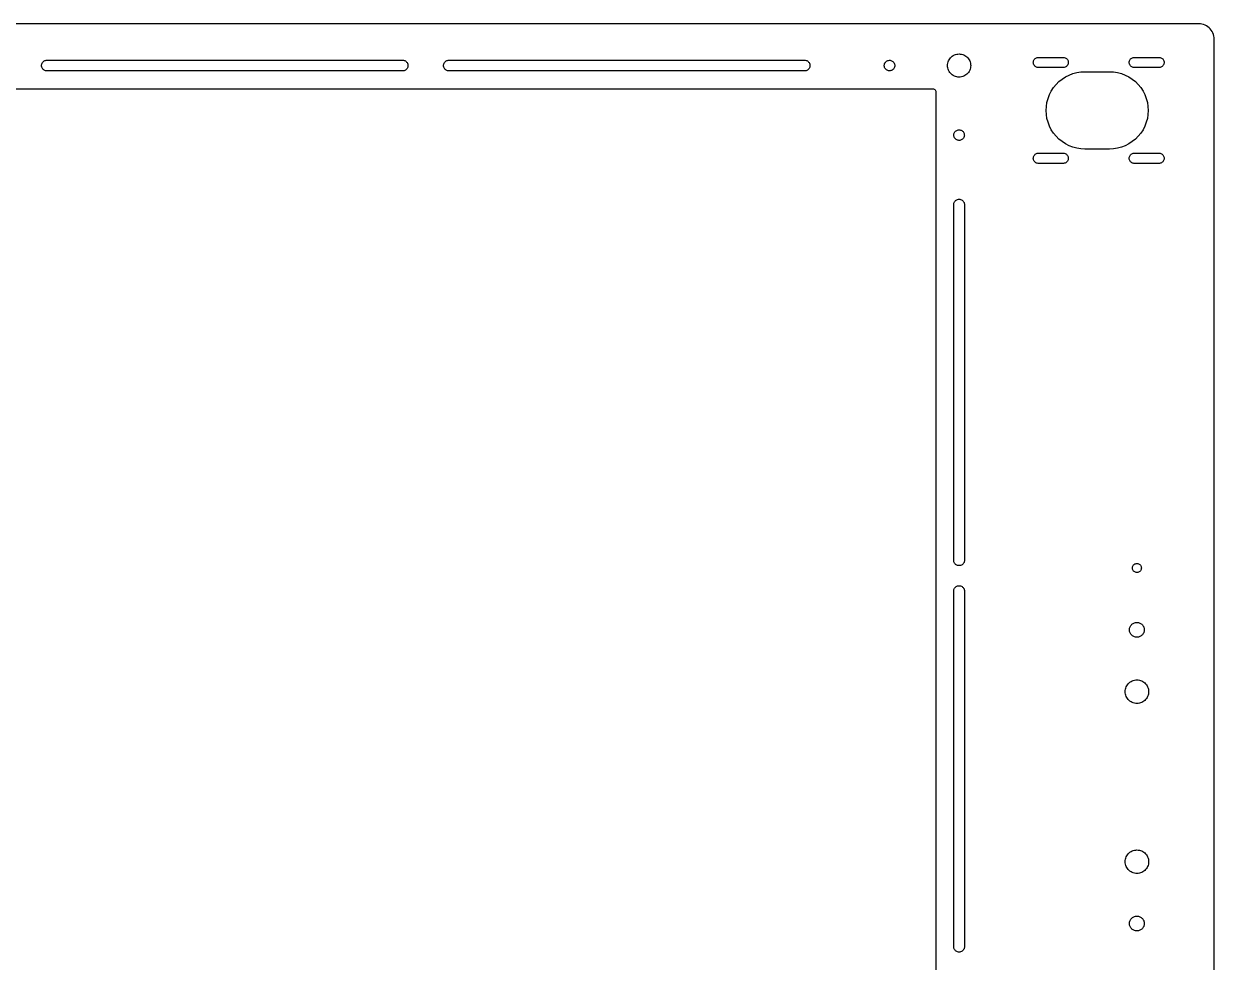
# Model space of a CAD drawing. Header units: metres. Extents: x -320 to 320, y -244 to 244.
# Drawn here: x -65 to 320, y -60 to 243.5 of the extents above; entities that cross this region are included whole.
import ezdxf

# ---------------------------------------------------------------- set-up
doc = ezdxf.new("R2010")
doc.units = ezdxf.units.M

msp = doc.modelspace()

# ---------------------------------------------------------------- linework, layer by layer
for p, q in [((315, 243.5), (-315, 243.5)), ((315.523, 243.473), (315, 243.5)), ((316.04, 243.391), (315.523, 243.473)), ((316.545, 243.255), (316.04, 243.391)), ((317.034, 243.068), (316.545, 243.255)), ((317.5, 242.83), (317.034, 243.068)), ((317.939, 242.545), (317.5, 242.83)), ((318.346, 242.216), (317.939, 242.545)), ((318.716, 241.846), (318.346, 242.216)), ((319.045, 241.439), (318.716, 241.846)), ((319.33, 241), (319.045, 241.439)), ((319.568, 240.534), (319.33, 241)), ((319.755, 240.045), (319.568, 240.534)), ((319.891, 239.54), (319.755, 240.045)), ((319.973, 239.023), (319.891, 239.54)), ((320, 238.5), (319.973, 239.023)), ((320, -238.5), (320, 238.5)), ((-58.9722, 230.946), (-58.8226, 231.146)), ((-58.8226, 231.146), (-58.646, 231.323)), ((-58.646, 231.323), (-58.4461, 231.472)), ((-58.4461, 231.472), (-58.227, 231.592)), ((-58.227, 231.592), (-57.993, 231.679)), ((-57.993, 231.679), (-57.749, 231.732)), ((-57.749, 231.732), (-57.5, 231.75)), ((-57.5, 231.75), (57.5, 231.75)), ((57.5, 231.75), (57.749, 231.732)), ((57.749, 231.732), (57.993, 231.679)), ((57.993, 231.679), (58.227, 231.592)), ((58.227, 231.592), (58.4461, 231.472)), ((58.4461, 231.472), (58.646, 231.323)), ((58.646, 231.323), (58.8226, 231.146)), ((58.8226, 231.146), (58.9722, 230.946)), ((71.0278, 230.946), (71.1774, 231.146)), ((71.1774, 231.146), (71.354, 231.323)), ((71.354, 231.323), (71.5539, 231.472)), ((71.5539, 231.472), (71.773, 231.592)), ((71.773, 231.592), (72.007, 231.679)), ((72.007, 231.679), (72.2509, 231.732)), ((72.2509, 231.732), (72.5, 231.75)), ((72.5, 231.75), (187.5, 231.75)), ((187.5, 231.75), (187.749, 231.732)), ((187.749, 231.732), (187.993, 231.679)), ((187.993, 231.679), (188.227, 231.592)), ((188.227, 231.592), (188.446, 231.472)), ((188.446, 231.472), (188.646, 231.323)), ((188.646, 231.323), (188.823, 231.146)), ((188.823, 231.146), (188.972, 230.946)), ((213.518, 230.832), (213.654, 231.039)), ((213.654, 231.039), (213.82, 231.224)), ((213.82, 231.224), (214.011, 231.383)), ((214.011, 231.383), (214.223, 231.512)), ((214.223, 231.512), (214.451, 231.609)), ((214.451, 231.609), (214.691, 231.672)), ((214.691, 231.672), (214.938, 231.699)), ((214.938, 231.699), (215.186, 231.69)), ((215.186, 231.69), (215.43, 231.645)), ((215.43, 231.645), (215.665, 231.565)), ((215.665, 231.565), (215.886, 231.451)), ((215.886, 231.451), (216.087, 231.307)), ((216.087, 231.307), (216.266, 231.134)), ((216.266, 231.134), (216.418, 230.938)), ((233.832, 230.78), (233.934, 231.159)), ((233.934, 231.159), (234.074, 231.525)), ((234.074, 231.525), (234.252, 231.875)), ((234.252, 231.875), (234.466, 232.204)), ((234.466, 232.204), (234.713, 232.509)), ((234.713, 232.509), (234.991, 232.787)), ((234.991, 232.787), (235.296, 233.034)), ((235.296, 233.034), (235.625, 233.248)), ((235.625, 233.248), (235.975, 233.426)), ((235.975, 233.426), (236.341, 233.566)), ((236.341, 233.566), (236.72, 233.668)), ((236.72, 233.668), (237.108, 233.729)), ((237.108, 233.729), (237.5, 233.75)), ((237.5, 233.75), (237.892, 233.729)), ((237.892, 233.729), (238.28, 233.668)), ((238.28, 233.668), (238.659, 233.566)), ((238.659, 233.566), (239.025, 233.426)), ((239.025, 233.426), (239.375, 233.248)), ((239.375, 233.248), (239.704, 233.034)), ((239.704, 233.034), (240.009, 232.787)), ((240.009, 232.787), (240.287, 232.509)), ((240.287, 232.509), (240.534, 232.204)), ((240.534, 232.204), (240.748, 231.875)), ((240.748, 231.875), (240.926, 231.525)), ((240.926, 231.525), (241.066, 231.159)), ((241.066, 231.159), (241.168, 230.78)), ((261.5, 231), (261.518, 231.246)), ((261.518, 230.754), (261.5, 231)), ((261.518, 231.246), (261.573, 231.486)), ((261.573, 231.486), (261.663, 231.716)), ((261.663, 231.716), (261.787, 231.929)), ((261.787, 231.929), (261.94, 232.122)), ((261.94, 232.122), (262.121, 232.29)), ((262.121, 232.29), (262.325, 232.429)), ((262.325, 232.429), (262.547, 232.536)), ((262.547, 232.536), (262.783, 232.609)), ((262.783, 232.609), (263.027, 232.645)), ((263.027, 232.645), (271.273, 232.645)), ((271.273, 232.645), (271.517, 232.609)), ((271.517, 232.609), (271.753, 232.536)), ((271.753, 232.536), (271.975, 232.429)), ((271.975, 232.429), (272.179, 232.29)), ((272.179, 232.29), (272.36, 232.122)), ((272.36, 232.122), (272.513, 231.929)), ((272.513, 231.929), (272.637, 231.716)), ((272.637, 231.716), (272.727, 231.486)), ((272.727, 231.486), (272.782, 231.246)), ((272.782, 231.246), (272.8, 231)), ((272.8, 231), (272.782, 230.754)), ((292.5, 231), (292.518, 231.246)), ((292.518, 230.754), (292.5, 231)), ((292.518, 231.246), (292.573, 231.486)), ((292.573, 231.486), (292.663, 231.716)), ((292.663, 231.716), (292.787, 231.929)), ((292.787, 231.929), (292.94, 232.122)), ((292.94, 232.122), (293.121, 232.29)), ((293.121, 232.29), (293.325, 232.429)), ((293.325, 232.429), (293.547, 232.536)), ((293.547, 232.536), (293.783, 232.609)), ((293.783, 232.609), (294.027, 232.645)), ((294.027, 232.645), (302.273, 232.645)), ((302.273, 232.645), (302.517, 232.609)), ((302.517, 232.609), (302.753, 232.536)), ((302.753, 232.536), (302.975, 232.429)), ((302.975, 232.429), (303.179, 232.29)), ((303.179, 232.29), (303.36, 232.122)), ((303.36, 232.122), (303.513, 231.929)), ((303.513, 231.929), (303.637, 231.716)), ((303.637, 231.716), (303.727, 231.486)), ((303.727, 231.486), (303.782, 231.246)), ((303.782, 231.246), (303.8, 231)), ((303.8, 231), (303.782, 230.754)), ((-59.25, 230), (-59.2322, 230.249)), ((-59.2322, 229.751), (-59.25, 230)), ((-59.2322, 230.249), (-59.1791, 230.493)), ((-59.1791, 229.507), (-59.2322, 229.751)), ((-59.1791, 230.493), (-59.0918, 230.727)), ((-59.0918, 229.273), (-59.1791, 229.507)), ((-59.0918, 230.727), (-58.9722, 230.946)), ((-58.9722, 229.054), (-59.0918, 229.273)), ((-58.8226, 228.854), (-58.9722, 229.054)), ((-58.646, 228.677), (-58.8226, 228.854)), ((-58.4461, 228.528), (-58.646, 228.677)), ((-58.227, 228.408), (-58.4461, 228.528)), ((-57.993, 228.321), (-58.227, 228.408)), ((-57.749, 228.268), (-57.993, 228.321)), ((-57.5, 228.25), (-57.749, 228.268)), ((57.5, 228.25), (-57.5, 228.25)), ((57.749, 228.268), (57.5, 228.25)), ((57.993, 228.321), (57.749, 228.268)), ((58.227, 228.408), (57.993, 228.321)), ((58.4461, 228.528), (58.227, 228.408)), ((58.646, 228.677), (58.4461, 228.528)), ((58.8226, 228.854), (58.646, 228.677)), ((58.9722, 229.054), (58.8226, 228.854)), ((58.9722, 230.946), (59.0918, 230.727)), ((59.0918, 229.273), (58.9722, 229.054)), ((59.0918, 230.727), (59.1791, 230.493)), ((59.1791, 229.507), (59.0918, 229.273)), ((59.1791, 230.493), (59.2322, 230.249)), ((59.2322, 229.751), (59.1791, 229.507)), ((59.2322, 230.249), (59.25, 230)), ((59.25, 230), (59.2322, 229.751)), ((70.75, 230), (70.7678, 230.249)), ((70.7678, 229.751), (70.75, 230)), ((70.7678, 230.249), (70.8209, 230.493)), ((70.8209, 229.507), (70.7678, 229.751)), ((70.8209, 230.493), (70.9081, 230.727)), ((70.9081, 229.273), (70.8209, 229.507)), ((70.9081, 230.727), (71.0278, 230.946)), ((71.0278, 229.054), (70.9081, 229.273)), ((71.1774, 228.854), (71.0278, 229.054)), ((71.354, 228.677), (71.1774, 228.854)), ((71.5539, 228.528), (71.354, 228.677)), ((71.773, 228.408), (71.5539, 228.528)), ((72.007, 228.321), (71.773, 228.408)), ((72.2509, 228.268), (72.007, 228.321)), ((72.5, 228.25), (72.2509, 228.268)), ((187.5, 228.25), (72.5, 228.25)), ((187.749, 228.268), (187.5, 228.25)), ((187.993, 228.321), (187.749, 228.268)), ((188.227, 228.408), (187.993, 228.321)), ((188.446, 228.528), (188.227, 228.408)), ((188.646, 228.677), (188.446, 228.528)), ((188.823, 228.854), (188.646, 228.677)), ((188.972, 229.054), (188.823, 228.854)), ((188.972, 230.946), (189.092, 230.727)), ((189.092, 229.273), (188.972, 229.054)), ((189.092, 230.727), (189.179, 230.493)), ((189.179, 229.507), (189.092, 229.273)), ((189.179, 230.493), (189.232, 230.249)), ((189.232, 229.751), (189.179, 229.507)), ((189.232, 230.249), (189.25, 230)), ((189.25, 230), (189.232, 229.751)), ((213.305, 230.124), (213.341, 230.37)), ((213.305, 229.876), (213.305, 230.124)), ((213.341, 229.63), (213.305, 229.876)), ((213.341, 230.37), (213.412, 230.607)), ((213.412, 229.393), (213.341, 229.63)), ((213.412, 230.607), (213.518, 230.832)), ((213.518, 229.168), (213.412, 229.393)), ((213.654, 228.961), (213.518, 229.168)), ((213.82, 228.776), (213.654, 228.961)), ((214.011, 228.617), (213.82, 228.776)), ((214.223, 228.488), (214.011, 228.617)), ((214.451, 228.391), (214.223, 228.488)), ((214.691, 228.328), (214.451, 228.391)), ((214.938, 228.301), (214.691, 228.328)), ((215.186, 228.31), (214.938, 228.301)), ((215.43, 228.355), (215.186, 228.31)), ((215.665, 228.435), (215.43, 228.355)), ((215.886, 228.549), (215.665, 228.435)), ((216.087, 228.693), (215.886, 228.549)), ((216.266, 228.866), (216.087, 228.693)), ((216.418, 229.062), (216.266, 228.866)), ((216.418, 230.938), (216.539, 230.722)), ((216.539, 229.278), (216.418, 229.062)), ((216.539, 230.722), (216.628, 230.49)), ((216.628, 229.51), (216.539, 229.278)), ((216.628, 230.49), (216.682, 230.248)), ((216.682, 229.752), (216.628, 229.51)), ((216.682, 230.248), (216.7, 230)), ((216.7, 230), (216.682, 229.752)), ((233.75, 230), (233.771, 230.392)), ((233.771, 229.608), (233.75, 230)), ((233.771, 230.392), (233.832, 230.78)), ((233.832, 229.22), (233.771, 229.608)), ((233.934, 228.841), (233.832, 229.22)), ((234.074, 228.475), (233.934, 228.841)), ((234.252, 228.125), (234.074, 228.475)), ((234.466, 227.796), (234.252, 228.125)), ((234.713, 227.491), (234.466, 227.796)), ((234.991, 227.213), (234.713, 227.491)), ((235.296, 226.966), (234.991, 227.213)), ((240.009, 227.213), (239.704, 226.966)), ((240.287, 227.491), (240.009, 227.213)), ((240.534, 227.796), (240.287, 227.491)), ((240.748, 228.125), (240.534, 227.796)), ((240.926, 228.475), (240.748, 228.125)), ((241.066, 228.841), (240.926, 228.475)), ((241.168, 229.22), (241.066, 228.841)), ((241.168, 230.78), (241.229, 230.392)), ((241.229, 229.608), (241.168, 229.22)), ((241.229, 230.392), (241.25, 230)), ((241.25, 230), (241.229, 229.608)), ((261.573, 230.514), (261.518, 230.754)), ((261.663, 230.284), (261.573, 230.514)), ((261.787, 230.071), (261.663, 230.284)), ((261.94, 229.878), (261.787, 230.071)), ((262.121, 229.71), (261.94, 229.878)), ((262.325, 229.571), (262.121, 229.71)), ((262.547, 229.464), (262.325, 229.571)), ((262.783, 229.391), (262.547, 229.464)), ((263.027, 229.355), (262.783, 229.391)), ((271.273, 229.355), (263.027, 229.355)), ((271.517, 229.391), (271.273, 229.355)), ((271.753, 229.464), (271.517, 229.391)), ((271.975, 229.571), (271.753, 229.464)), ((272.179, 229.71), (271.975, 229.571)), ((272.36, 229.878), (272.179, 229.71)), ((272.513, 230.071), (272.36, 229.878)), ((272.637, 230.284), (272.513, 230.071)), ((272.727, 230.514), (272.637, 230.284)), ((272.782, 230.754), (272.727, 230.514)), ((273.066, 226.919), (274.287, 227.388)), ((274.287, 227.388), (275.551, 227.727)), ((275.551, 227.727), (276.843, 227.932)), ((276.843, 227.932), (278.15, 228)), ((278.15, 228), (286.15, 228)), ((286.15, 228), (287.457, 227.932)), ((287.457, 227.932), (288.749, 227.727)), ((288.749, 227.727), (290.013, 227.388)), ((290.013, 227.388), (291.234, 226.919)), ((292.573, 230.514), (292.518, 230.754)), ((292.663, 230.284), (292.573, 230.514)), ((292.787, 230.071), (292.663, 230.284)), ((292.94, 229.878), (292.787, 230.071)), ((293.121, 229.71), (292.94, 229.878)), ((293.325, 229.571), (293.121, 229.71)), ((293.547, 229.464), (293.325, 229.571)), ((293.783, 229.391), (293.547, 229.464)), ((294.027, 229.355), (293.783, 229.391)), ((302.273, 229.355), (294.027, 229.355)), ((302.517, 229.391), (302.273, 229.355)), ((302.753, 229.464), (302.517, 229.391)), ((302.975, 229.571), (302.753, 229.464)), ((303.179, 229.71), (302.975, 229.571)), ((303.36, 229.878), (303.179, 229.71)), ((303.513, 230.071), (303.36, 229.878)), ((303.637, 230.284), (303.513, 230.071)), ((303.727, 230.514), (303.637, 230.284)), ((303.782, 230.754), (303.727, 230.514)), ((235.625, 226.752), (235.296, 226.966)), ((235.975, 226.574), (235.625, 226.752)), ((236.341, 226.434), (235.975, 226.574)), ((236.72, 226.332), (236.341, 226.434)), ((237.108, 226.271), (236.72, 226.332)), ((237.5, 226.25), (237.108, 226.271)), ((237.892, 226.271), (237.5, 226.25)), ((238.28, 226.332), (237.892, 226.271)), ((238.659, 226.434), (238.28, 226.332)), ((239.025, 226.574), (238.659, 226.434)), ((239.375, 226.752), (239.025, 226.574)), ((239.704, 226.966), (239.375, 226.752)), ((268.037, 222.847), (268.861, 223.864)), ((268.861, 223.864), (269.786, 224.789)), ((269.786, 224.789), (270.803, 225.613)), ((270.803, 225.613), (271.9, 226.325)), ((271.9, 226.325), (273.066, 226.919)), ((291.234, 226.919), (292.4, 226.325)), ((292.4, 226.325), (293.497, 225.613)), ((293.497, 225.613), (294.514, 224.789)), ((294.514, 224.789), (295.439, 223.864)), ((295.439, 223.864), (296.263, 222.847)), ((-229, 222.5), (229, 222.5)), ((229, 222.5), (229.223, 222.475)), ((229.223, 222.475), (229.434, 222.401)), ((229.434, 222.401), (229.623, 222.282)), ((229.623, 222.282), (229.782, 222.123)), ((229.782, 222.123), (229.901, 221.934)), ((229.901, 221.934), (229.975, 221.723)), ((229.975, 221.723), (230, 221.5)), ((230, 221.5), (230, -221.5)), ((266.262, 219.363), (266.731, 220.584)), ((266.731, 220.584), (267.325, 221.75)), ((267.325, 221.75), (268.037, 222.847)), ((296.263, 222.847), (296.975, 221.75)), ((296.975, 221.75), (297.569, 220.584)), ((297.569, 220.584), (298.038, 219.363)), ((265.65, 215.5), (265.718, 216.807)), ((265.718, 216.807), (265.923, 218.099)), ((265.923, 218.099), (266.262, 219.363)), ((298.038, 219.363), (298.377, 218.099)), ((298.377, 218.099), (298.582, 216.807)), ((298.582, 216.807), (298.65, 215.5)), ((265.718, 214.193), (265.65, 215.5)), ((265.923, 212.901), (265.718, 214.193)), ((266.262, 211.637), (265.923, 212.901)), ((298.377, 212.901), (298.038, 211.637)), ((298.582, 214.193), (298.377, 212.901)), ((298.65, 215.5), (298.582, 214.193)), ((235.841, 207.87), (235.912, 208.107)), ((235.912, 208.107), (236.018, 208.332)), ((236.018, 208.332), (236.154, 208.539)), ((236.154, 208.539), (236.32, 208.724)), ((236.32, 208.724), (236.511, 208.883)), ((236.511, 208.883), (236.723, 209.012)), ((236.723, 209.012), (236.951, 209.109)), ((236.951, 209.109), (237.191, 209.172)), ((237.191, 209.172), (237.438, 209.199)), ((237.438, 209.199), (237.686, 209.19)), ((237.686, 209.19), (237.93, 209.145)), ((237.93, 209.145), (238.165, 209.065)), ((238.165, 209.065), (238.386, 208.951)), ((238.386, 208.951), (238.587, 208.807)), ((238.587, 208.807), (238.766, 208.634)), ((238.766, 208.634), (238.918, 208.438)), ((238.918, 208.438), (239.039, 208.222)), ((239.039, 208.222), (239.128, 207.99)), ((239.128, 207.99), (239.182, 207.748)), ((266.731, 210.416), (266.262, 211.637)), ((267.325, 209.25), (266.731, 210.416)), ((268.037, 208.153), (267.325, 209.25)), ((268.861, 207.136), (268.037, 208.153)), ((296.263, 208.153), (295.439, 207.136)), ((296.975, 209.25), (296.263, 208.153)), ((297.569, 210.416), (296.975, 209.25)), ((298.038, 211.637), (297.569, 210.416)), ((235.805, 207.624), (235.841, 207.87)), ((235.805, 207.376), (235.805, 207.624)), ((235.841, 207.13), (235.805, 207.376)), ((235.912, 206.893), (235.841, 207.13)), ((236.018, 206.668), (235.912, 206.893)), ((236.154, 206.461), (236.018, 206.668)), ((236.32, 206.276), (236.154, 206.461)), ((236.511, 206.117), (236.32, 206.276)), ((236.723, 205.988), (236.511, 206.117)), ((236.951, 205.891), (236.723, 205.988)), ((237.191, 205.828), (236.951, 205.891)), ((237.438, 205.801), (237.191, 205.828)), ((237.686, 205.81), (237.438, 205.801)), ((237.93, 205.855), (237.686, 205.81)), ((238.165, 205.935), (237.93, 205.855)), ((238.386, 206.049), (238.165, 205.935)), ((238.587, 206.193), (238.386, 206.049)), ((238.766, 206.366), (238.587, 206.193)), ((238.918, 206.562), (238.766, 206.366)), ((239.039, 206.778), (238.918, 206.562)), ((239.128, 207.01), (239.039, 206.778)), ((239.182, 207.252), (239.128, 207.01)), ((239.182, 207.748), (239.2, 207.5)), ((239.2, 207.5), (239.182, 207.252)), ((269.786, 206.211), (268.861, 207.136)), ((270.803, 205.387), (269.786, 206.211)), ((271.9, 204.675), (270.803, 205.387)), ((273.066, 204.081), (271.9, 204.675)), ((274.287, 203.612), (273.066, 204.081)), ((291.234, 204.081), (290.013, 203.612)), ((292.4, 204.675), (291.234, 204.081)), ((293.497, 205.387), (292.4, 204.675)), ((294.514, 206.211), (293.497, 205.387)), ((295.439, 207.136), (294.514, 206.211)), ((261.5, 200), (261.518, 200.246)), ((261.518, 200.246), (261.573, 200.486)), ((261.573, 200.486), (261.663, 200.716)), ((261.663, 200.716), (261.787, 200.929)), ((261.787, 200.929), (261.94, 201.122)), ((261.94, 201.122), (262.121, 201.29)), ((262.121, 201.29), (262.325, 201.429)), ((262.325, 201.429), (262.547, 201.536)), ((262.547, 201.536), (262.783, 201.609)), ((262.783, 201.609), (263.027, 201.645)), ((263.027, 201.645), (271.273, 201.645)), ((271.273, 201.645), (271.517, 201.609)), ((271.517, 201.609), (271.753, 201.536)), ((271.753, 201.536), (271.975, 201.429)), ((271.975, 201.429), (272.179, 201.29)), ((272.179, 201.29), (272.36, 201.122)), ((272.36, 201.122), (272.513, 200.929)), ((272.513, 200.929), (272.637, 200.716)), ((272.637, 200.716), (272.727, 200.486)), ((272.727, 200.486), (272.782, 200.246)), ((272.782, 200.246), (272.8, 200)), ((275.551, 203.273), (274.287, 203.612)), ((276.843, 203.068), (275.551, 203.273)), ((278.15, 203), (276.843, 203.068)), ((286.15, 203), (278.15, 203)), ((287.457, 203.068), (286.15, 203)), ((288.749, 203.273), (287.457, 203.068)), ((290.013, 203.612), (288.749, 203.273)), ((292.5, 200), (292.518, 200.246)), ((292.518, 200.246), (292.573, 200.486)), ((292.573, 200.486), (292.663, 200.716)), ((292.663, 200.716), (292.787, 200.929)), ((292.787, 200.929), (292.94, 201.122)), ((292.94, 201.122), (293.121, 201.29)), ((293.121, 201.29), (293.325, 201.429)), ((293.325, 201.429), (293.547, 201.536)), ((293.547, 201.536), (293.783, 201.609)), ((293.783, 201.609), (294.027, 201.645)), ((294.027, 201.645), (302.273, 201.645)), ((302.273, 201.645), (302.517, 201.609)), ((302.517, 201.609), (302.753, 201.536)), ((302.753, 201.536), (302.975, 201.429)), ((302.975, 201.429), (303.179, 201.29)), ((303.179, 201.29), (303.36, 201.122)), ((303.36, 201.122), (303.513, 200.929)), ((303.513, 200.929), (303.637, 200.716)), ((303.637, 200.716), (303.727, 200.486)), ((303.727, 200.486), (303.782, 200.246)), ((303.782, 200.246), (303.8, 200)), ((261.518, 199.754), (261.5, 200)), ((261.573, 199.514), (261.518, 199.754)), ((261.663, 199.284), (261.573, 199.514)), ((261.787, 199.071), (261.663, 199.284)), ((261.94, 198.878), (261.787, 199.071)), ((262.121, 198.71), (261.94, 198.878)), ((262.325, 198.571), (262.121, 198.71)), ((262.547, 198.464), (262.325, 198.571)), ((262.783, 198.391), (262.547, 198.464)), ((263.027, 198.355), (262.783, 198.391)), ((271.273, 198.355), (263.027, 198.355)), ((271.517, 198.391), (271.273, 198.355)), ((271.753, 198.464), (271.517, 198.391)), ((271.975, 198.571), (271.753, 198.464)), ((272.179, 198.71), (271.975, 198.571)), ((272.36, 198.878), (272.179, 198.71)), ((272.513, 199.071), (272.36, 198.878)), ((272.637, 199.284), (272.513, 199.071)), ((272.727, 199.514), (272.637, 199.284)), ((272.782, 199.754), (272.727, 199.514)), ((272.8, 200), (272.782, 199.754)), ((292.518, 199.754), (292.5, 200)), ((292.573, 199.514), (292.518, 199.754)), ((292.663, 199.284), (292.573, 199.514)), ((292.787, 199.071), (292.663, 199.284)), ((292.94, 198.878), (292.787, 199.071)), ((293.121, 198.71), (292.94, 198.878)), ((293.325, 198.571), (293.121, 198.71)), ((293.547, 198.464), (293.325, 198.571)), ((293.783, 198.391), (293.547, 198.464)), ((294.027, 198.355), (293.783, 198.391)), ((302.273, 198.355), (294.027, 198.355)), ((302.517, 198.391), (302.273, 198.355)), ((302.753, 198.464), (302.517, 198.391)), ((302.975, 198.571), (302.753, 198.464)), ((303.179, 198.71), (302.975, 198.571)), ((303.36, 198.878), (303.179, 198.71)), ((303.513, 199.071), (303.36, 198.878)), ((303.637, 199.284), (303.513, 199.071)), ((303.727, 199.514), (303.637, 199.284)), ((303.782, 199.754), (303.727, 199.514)), ((303.8, 200), (303.782, 199.754)), ((235.75, 185), (235.768, 185.249)), ((235.75, 70), (235.75, 185)), ((235.768, 185.249), (235.821, 185.493)), ((235.821, 185.493), (235.908, 185.727)), ((235.908, 185.727), (236.028, 185.946)), ((236.028, 185.946), (236.177, 186.146)), ((236.177, 186.146), (236.354, 186.323)), ((236.354, 186.323), (236.554, 186.472)), ((236.554, 186.472), (236.773, 186.592)), ((236.773, 186.592), (237.007, 186.679)), ((237.007, 186.679), (237.251, 186.732)), ((237.251, 186.732), (237.5, 186.75)), ((237.5, 186.75), (237.749, 186.732)), ((237.749, 186.732), (237.993, 186.679)), ((237.993, 186.679), (238.227, 186.592)), ((238.227, 186.592), (238.446, 186.472)), ((238.446, 186.472), (238.646, 186.323)), ((238.646, 186.323), (238.823, 186.146)), ((238.823, 186.146), (238.972, 185.946)), ((238.972, 185.946), (239.092, 185.727)), ((239.092, 185.727), (239.179, 185.493)), ((239.179, 185.493), (239.232, 185.249)), ((239.232, 185.249), (239.25, 185)), ((239.25, 185), (239.25, 70)), ((235.768, 69.7509), (235.75, 70)), ((235.821, 69.507), (235.768, 69.7509)), ((235.908, 69.273), (235.821, 69.507)), ((239.179, 69.507), (239.092, 69.273)), ((239.232, 69.7509), (239.179, 69.507)), ((239.25, 70), (239.232, 69.7509)), ((236.028, 69.0539), (235.908, 69.273)), ((236.177, 68.854), (236.028, 69.0539)), ((236.354, 68.6774), (236.177, 68.854)), ((236.554, 68.5278), (236.354, 68.6774)), ((236.773, 68.4081), (236.554, 68.5278)), ((237.007, 68.3209), (236.773, 68.4081)), ((237.251, 68.2678), (237.007, 68.3209)), ((237.5, 68.25), (237.251, 68.2678)), ((237.749, 68.2678), (237.5, 68.25)), ((237.993, 68.3209), (237.749, 68.2678)), ((238.227, 68.4081), (237.993, 68.3209)), ((238.446, 68.5278), (238.227, 68.4081)), ((238.646, 68.6774), (238.446, 68.5278)), ((238.823, 68.854), (238.646, 68.6774)), ((238.972, 69.0539), (238.823, 68.854)), ((239.092, 69.273), (238.972, 69.0539)), ((293.555, 67.623), (293.597, 67.8654)), ((293.555, 67.377), (293.555, 67.623)), ((293.597, 67.1346), (293.555, 67.377)), ((293.597, 67.8654), (293.679, 68.0973)), ((293.679, 66.9027), (293.597, 67.1346)), ((293.679, 68.0973), (293.799, 68.312)), ((293.799, 66.688), (293.679, 66.9027)), ((293.799, 68.312), (293.953, 68.5033)), ((293.953, 66.4967), (293.799, 66.688)), ((293.953, 68.5033), (294.138, 68.6658)), ((294.138, 66.3342), (293.953, 66.4967)), ((294.138, 68.6658), (294.347, 68.7947)), ((294.347, 66.2053), (294.138, 66.3342)), ((294.347, 68.7947), (294.575, 68.8864)), ((294.575, 66.1136), (294.347, 66.2053)), ((294.575, 68.8864), (294.816, 68.9382)), ((294.816, 66.0617), (294.575, 66.1136)), ((294.816, 68.9382), (295.062, 68.9487)), ((295.062, 66.0513), (294.816, 66.0617)), ((295.062, 68.9487), (295.305, 68.9174)), ((295.305, 66.0825), (295.062, 66.0513)), ((295.305, 68.9174), (295.541, 68.8454)), ((295.541, 66.1546), (295.305, 66.0825)), ((295.541, 68.8454), (295.76, 68.7347)), ((295.76, 66.2653), (295.541, 66.1546)), ((295.76, 68.7347), (295.958, 68.5885)), ((295.958, 66.4115), (295.76, 66.2653)), ((295.958, 68.5885), (296.128, 68.4109)), ((296.128, 66.5891), (295.958, 66.4115)), ((296.128, 68.4109), (296.266, 68.2072)), ((296.266, 66.7928), (296.128, 66.5891)), ((296.266, 68.2072), (296.367, 67.983)), ((296.367, 67.0169), (296.266, 66.7928)), ((296.367, 67.983), (296.429, 67.745)), ((296.429, 67.2549), (296.367, 67.0169)), ((296.429, 67.745), (296.45, 67.5)), ((296.45, 67.5), (296.429, 67.2549)), ((236.773, 61.5918), (237.007, 61.6791)), ((237.007, 61.6791), (237.251, 61.7322)), ((237.251, 61.7322), (237.5, 61.75)), ((237.5, 61.75), (237.749, 61.7322)), ((237.749, 61.7322), (237.993, 61.6791)), ((237.993, 61.6791), (238.227, 61.5918)), ((235.75, 60), (235.768, 60.249)), ((235.75, -55), (235.75, 60)), ((235.768, 60.249), (235.821, 60.493)), ((235.821, 60.493), (235.908, 60.727)), ((235.908, 60.727), (236.028, 60.9461)), ((236.028, 60.9461), (236.177, 61.146)), ((236.177, 61.146), (236.354, 61.3226)), ((236.354, 61.3226), (236.554, 61.4722)), ((236.554, 61.4722), (236.773, 61.5918)), ((238.227, 61.5918), (238.446, 61.4722)), ((238.446, 61.4722), (238.646, 61.3226)), ((238.646, 61.3226), (238.823, 61.146)), ((238.823, 61.146), (238.972, 60.9461)), ((238.972, 60.9461), (239.092, 60.727)), ((239.092, 60.727), (239.179, 60.493)), ((239.179, 60.493), (239.232, 60.249)), ((239.232, 60.249), (239.25, 60)), ((239.25, 60), (239.25, -55)), ((292.6, 47.5), (292.613, 47.7509)), ((292.613, 47.2491), (292.6, 47.5)), ((292.613, 47.7509), (292.652, 47.999)), ((292.652, 47.001), (292.613, 47.2491)), ((292.652, 47.999), (292.717, 48.2416)), ((292.717, 46.7583), (292.652, 47.001)), ((292.717, 48.2416), (292.807, 48.4762)), ((292.807, 46.5238), (292.717, 46.7583)), ((292.807, 48.4762), (292.922, 48.7)), ((292.922, 46.3), (292.807, 46.5238)), ((292.922, 48.7), (293.058, 48.9107)), ((293.058, 46.0893), (292.922, 46.3)), ((293.058, 48.9107), (293.216, 49.1059)), ((293.216, 49.1059), (293.394, 49.2835)), ((293.394, 49.2835), (293.589, 49.4416)), ((293.589, 49.4416), (293.8, 49.5785)), ((293.8, 49.5785), (294.024, 49.6925)), ((294.024, 49.6925), (294.258, 49.7825)), ((294.258, 49.7825), (294.501, 49.8475)), ((294.501, 49.8475), (294.749, 49.8868)), ((294.749, 49.8868), (295, 49.9)), ((295, 49.9), (295.251, 49.8868)), ((295.251, 49.8868), (295.499, 49.8475)), ((295.499, 49.8475), (295.742, 49.7825)), ((295.742, 49.7825), (295.976, 49.6925)), ((295.976, 49.6925), (296.2, 49.5785)), ((296.2, 49.5785), (296.411, 49.4416)), ((296.411, 49.4416), (296.606, 49.2835)), ((296.606, 49.2835), (296.784, 49.1059)), ((296.784, 49.1059), (296.942, 48.9107)), ((296.942, 48.9107), (297.078, 48.7)), ((297.078, 46.3), (296.942, 46.0893)), ((297.078, 48.7), (297.193, 48.4762)), ((297.193, 46.5238), (297.078, 46.3)), ((297.193, 48.4762), (297.283, 48.2416)), ((297.283, 46.7583), (297.193, 46.5238)), ((297.283, 48.2416), (297.348, 47.999)), ((297.348, 47.001), (297.283, 46.7583)), ((297.348, 47.999), (297.387, 47.7509)), ((297.387, 47.2491), (297.348, 47.001)), ((297.387, 47.7509), (297.4, 47.5)), ((297.4, 47.5), (297.387, 47.2491)), ((293.216, 45.8941), (293.058, 46.0893)), ((293.394, 45.7164), (293.216, 45.8941)), ((293.589, 45.5583), (293.394, 45.7164)), ((293.8, 45.4215), (293.589, 45.5583)), ((294.024, 45.3075), (293.8, 45.4215)), ((294.258, 45.2175), (294.024, 45.3075)), ((294.501, 45.1524), (294.258, 45.2175)), ((294.749, 45.1131), (294.501, 45.1524)), ((295, 45.1), (294.749, 45.1131)), ((295.251, 45.1131), (295, 45.1)), ((295.499, 45.1524), (295.251, 45.1131)), ((295.742, 45.2175), (295.499, 45.1524)), ((295.976, 45.3075), (295.742, 45.2175)), ((296.2, 45.4215), (295.976, 45.3075)), ((296.411, 45.5583), (296.2, 45.4215)), ((296.606, 45.7164), (296.411, 45.5583)), ((296.784, 45.8941), (296.606, 45.7164)), ((296.942, 46.0893), (296.784, 45.8941)), ((293.1, 30.7909), (293.454, 30.9715)), ((293.454, 30.9715), (293.826, 31.114)), ((293.826, 31.114), (294.21, 31.2169)), ((294.21, 31.2169), (294.603, 31.2792)), ((294.603, 31.2792), (295, 31.3)), ((295, 31.3), (295.397, 31.2792)), ((295.397, 31.2792), (295.79, 31.2169)), ((295.79, 31.2169), (296.174, 31.114)), ((296.174, 31.114), (296.546, 30.9715)), ((296.546, 30.9715), (296.9, 30.7909)), ((291.2, 27.5), (291.221, 27.8972)), ((291.221, 27.1028), (291.2, 27.5)), ((291.221, 27.8972), (291.283, 28.2901)), ((291.283, 26.7099), (291.221, 27.1028)), ((291.283, 28.2901), (291.386, 28.6743)), ((291.386, 28.6743), (291.529, 29.0456)), ((291.529, 29.0456), (291.709, 29.4)), ((291.709, 29.4), (291.926, 29.7336)), ((291.926, 29.7336), (292.176, 30.0427)), ((292.176, 30.0427), (292.457, 30.3239)), ((292.457, 30.3239), (292.766, 30.5743)), ((292.766, 30.5743), (293.1, 30.7909)), ((296.9, 30.7909), (297.234, 30.5743)), ((297.234, 30.5743), (297.543, 30.3239)), ((297.543, 30.3239), (297.824, 30.0427)), ((297.824, 30.0427), (298.074, 29.7336)), ((298.074, 29.7336), (298.291, 29.4)), ((298.291, 29.4), (298.471, 29.0456)), ((298.471, 29.0456), (298.614, 28.6743)), ((298.614, 28.6743), (298.717, 28.2901)), ((298.717, 28.2901), (298.779, 27.8972)), ((298.779, 27.1028), (298.717, 26.7099)), ((298.779, 27.8972), (298.8, 27.5)), ((298.8, 27.5), (298.779, 27.1028)), ((291.386, 26.3257), (291.283, 26.7099)), ((291.529, 25.9544), (291.386, 26.3257)), ((291.709, 25.6), (291.529, 25.9544)), ((291.926, 25.2664), (291.709, 25.6)), ((292.176, 24.9573), (291.926, 25.2664)), ((292.457, 24.676), (292.176, 24.9573)), ((292.766, 24.4257), (292.457, 24.676)), ((293.1, 24.2091), (292.766, 24.4257)), ((293.454, 24.0285), (293.1, 24.2091)), ((293.826, 23.886), (293.454, 24.0285)), ((294.21, 23.783), (293.826, 23.886)), ((294.603, 23.7208), (294.21, 23.783)), ((295, 23.7), (294.603, 23.7208)), ((295.397, 23.7208), (295, 23.7)), ((295.79, 23.783), (295.397, 23.7208)), ((296.174, 23.886), (295.79, 23.783)), ((296.546, 24.0285), (296.174, 23.886)), ((296.9, 24.2091), (296.546, 24.0285)), ((297.234, 24.4257), (296.9, 24.2091)), ((297.543, 24.676), (297.234, 24.4257)), ((297.824, 24.9573), (297.543, 24.676)), ((298.074, 25.2664), (297.824, 24.9573)), ((298.291, 25.6), (298.074, 25.2664)), ((298.471, 25.9544), (298.291, 25.6)), ((298.614, 26.3257), (298.471, 25.9544)), ((298.717, 26.7099), (298.614, 26.3257)), ((291.221, -27.1028), (291.283, -26.7099)), ((291.283, -26.7099), (291.386, -26.3257)), ((291.386, -26.3257), (291.529, -25.9544)), ((291.529, -25.9544), (291.709, -25.6)), ((291.709, -25.6), (291.926, -25.2664)), ((291.926, -25.2664), (292.176, -24.9573)), ((292.176, -24.9573), (292.457, -24.676)), ((292.457, -24.676), (292.766, -24.4257)), ((292.766, -24.4257), (293.1, -24.2091)), ((293.1, -24.2091), (293.454, -24.0285)), ((293.454, -24.0285), (293.826, -23.886)), ((293.826, -23.886), (294.21, -23.783)), ((294.21, -23.783), (294.603, -23.7208)), ((294.603, -23.7208), (295, -23.7)), ((295, -23.7), (295.397, -23.7208)), ((295.397, -23.7208), (295.79, -23.783)), ((295.79, -23.783), (296.174, -23.886)), ((296.174, -23.886), (296.546, -24.0285)), ((296.546, -24.0285), (296.9, -24.2091)), ((296.9, -24.2091), (297.234, -24.4257)), ((297.234, -24.4257), (297.543, -24.676)), ((297.543, -24.676), (297.824, -24.9573)), ((297.824, -24.9573), (298.074, -25.2664)), ((298.074, -25.2664), (298.291, -25.6)), ((298.291, -25.6), (298.471, -25.9544)), ((298.471, -25.9544), (298.614, -26.3257)), ((298.614, -26.3257), (298.717, -26.7099)), ((298.717, -26.7099), (298.779, -27.1028)), ((291.2, -27.5), (291.221, -27.1028)), ((291.221, -27.8972), (291.2, -27.5)), ((291.283, -28.2901), (291.221, -27.8972)), ((291.386, -28.6743), (291.283, -28.2901)), ((291.529, -29.0456), (291.386, -28.6743)), ((291.709, -29.4), (291.529, -29.0456)), ((291.926, -29.7336), (291.709, -29.4)), ((292.176, -30.0427), (291.926, -29.7336)), ((292.457, -30.3239), (292.176, -30.0427)), ((292.766, -30.5743), (292.457, -30.3239)), ((293.1, -30.7909), (292.766, -30.5743)), ((293.454, -30.9715), (293.1, -30.7909)), ((296.9, -30.7909), (296.546, -30.9715)), ((297.234, -30.5743), (296.9, -30.7909)), ((297.543, -30.3239), (297.234, -30.5743)), ((297.824, -30.0427), (297.543, -30.3239)), ((298.074, -29.7336), (297.824, -30.0427)), ((298.291, -29.4), (298.074, -29.7336)), ((298.471, -29.0456), (298.291, -29.4)), ((298.614, -28.6743), (298.471, -29.0456)), ((298.717, -28.2901), (298.614, -28.6743)), ((298.779, -27.8972), (298.717, -28.2901)), ((298.779, -27.1028), (298.8, -27.5)), ((298.8, -27.5), (298.779, -27.8972)), ((293.826, -31.114), (293.454, -30.9715)), ((294.21, -31.2169), (293.826, -31.114)), ((294.603, -31.2792), (294.21, -31.2169)), ((295, -31.3), (294.603, -31.2792)), ((295.397, -31.2792), (295, -31.3)), ((295.79, -31.2169), (295.397, -31.2792)), ((296.174, -31.114), (295.79, -31.2169)), ((296.546, -30.9715), (296.174, -31.114)), ((292.922, -46.3), (293.058, -46.0893)), ((293.058, -46.0893), (293.216, -45.8941)), ((293.216, -45.8941), (293.394, -45.7164)), ((293.394, -45.7164), (293.589, -45.5583)), ((293.589, -45.5583), (293.8, -45.4215)), ((293.8, -45.4215), (294.024, -45.3075)), ((294.024, -45.3075), (294.258, -45.2175)), ((294.258, -45.2175), (294.501, -45.1524)), ((294.501, -45.1524), (294.749, -45.1131)), ((294.749, -45.1131), (295, -45.1)), ((295, -45.1), (295.251, -45.1131)), ((295.251, -45.1131), (295.499, -45.1524)), ((295.499, -45.1524), (295.742, -45.2175)), ((295.742, -45.2175), (295.976, -45.3075)), ((295.976, -45.3075), (296.2, -45.4215)), ((296.2, -45.4215), (296.411, -45.5583)), ((296.411, -45.5583), (296.606, -45.7164)), ((296.606, -45.7164), (296.784, -45.8941)), ((296.784, -45.8941), (296.942, -46.0893)), ((296.942, -46.0893), (297.078, -46.3)), ((292.6, -47.5), (292.613, -47.2491)), ((292.613, -47.7509), (292.6, -47.5)), ((292.613, -47.2491), (292.652, -47.001)), ((292.652, -47.999), (292.613, -47.7509)), ((292.652, -47.001), (292.717, -46.7583)), ((292.717, -48.2416), (292.652, -47.999)), ((292.717, -46.7583), (292.807, -46.5238)), ((292.807, -48.4762), (292.717, -48.2416)), ((292.807, -46.5238), (292.922, -46.3)), ((292.922, -48.7), (292.807, -48.4762)), ((293.058, -48.9107), (292.922, -48.7)), ((293.216, -49.1059), (293.058, -48.9107)), ((293.394, -49.2835), (293.216, -49.1059)), ((293.589, -49.4416), (293.394, -49.2835)), ((293.8, -49.5785), (293.589, -49.4416)), ((294.024, -49.6925), (293.8, -49.5785)), ((294.258, -49.7825), (294.024, -49.6925)), ((294.501, -49.8475), (294.258, -49.7825)), ((294.749, -49.8868), (294.501, -49.8475)), ((295, -49.9), (294.749, -49.8868)), ((295.251, -49.8868), (295, -49.9)), ((295.499, -49.8475), (295.251, -49.8868)), ((295.742, -49.7825), (295.499, -49.8475)), ((295.976, -49.6925), (295.742, -49.7825)), ((296.2, -49.5785), (295.976, -49.6925)), ((296.411, -49.4416), (296.2, -49.5785)), ((296.606, -49.2835), (296.411, -49.4416)), ((296.784, -49.1059), (296.606, -49.2835)), ((296.942, -48.9107), (296.784, -49.1059)), ((297.078, -48.7), (296.942, -48.9107)), ((297.078, -46.3), (297.193, -46.5238)), ((297.193, -48.4762), (297.078, -48.7)), ((297.193, -46.5238), (297.283, -46.7583)), ((297.283, -48.2416), (297.193, -48.4762)), ((297.283, -46.7583), (297.348, -47.001)), ((297.348, -47.999), (297.283, -48.2416)), ((297.348, -47.001), (297.387, -47.2491)), ((297.387, -47.7509), (297.348, -47.999)), ((297.387, -47.2491), (297.4, -47.5)), ((297.4, -47.5), (297.387, -47.7509)), ((235.768, -55.249), (235.75, -55)), ((235.821, -55.493), (235.768, -55.249)), ((235.908, -55.727), (235.821, -55.493)), ((236.028, -55.9461), (235.908, -55.727)), ((236.177, -56.146), (236.028, -55.9461)), ((236.354, -56.3226), (236.177, -56.146)), ((236.554, -56.4722), (236.354, -56.3226)), ((236.773, -56.5918), (236.554, -56.4722)), ((237.007, -56.6791), (236.773, -56.5918)), ((237.251, -56.7322), (237.007, -56.6791)), ((237.5, -56.75), (237.251, -56.7322)), ((237.749, -56.7322), (237.5, -56.75)), ((237.993, -56.6791), (237.749, -56.7322)), ((238.227, -56.5918), (237.993, -56.6791)), ((238.446, -56.4722), (238.227, -56.5918)), ((238.646, -56.3226), (238.446, -56.4722)), ((238.823, -56.146), (238.646, -56.3226)), ((238.972, -55.9461), (238.823, -56.146)), ((239.092, -55.727), (238.972, -55.9461)), ((239.179, -55.493), (239.092, -55.727)), ((239.232, -55.249), (239.179, -55.493)), ((239.25, -55), (239.232, -55.249))]:
    msp.add_line(p, q)

doc.saveas('drawing.dxf')
